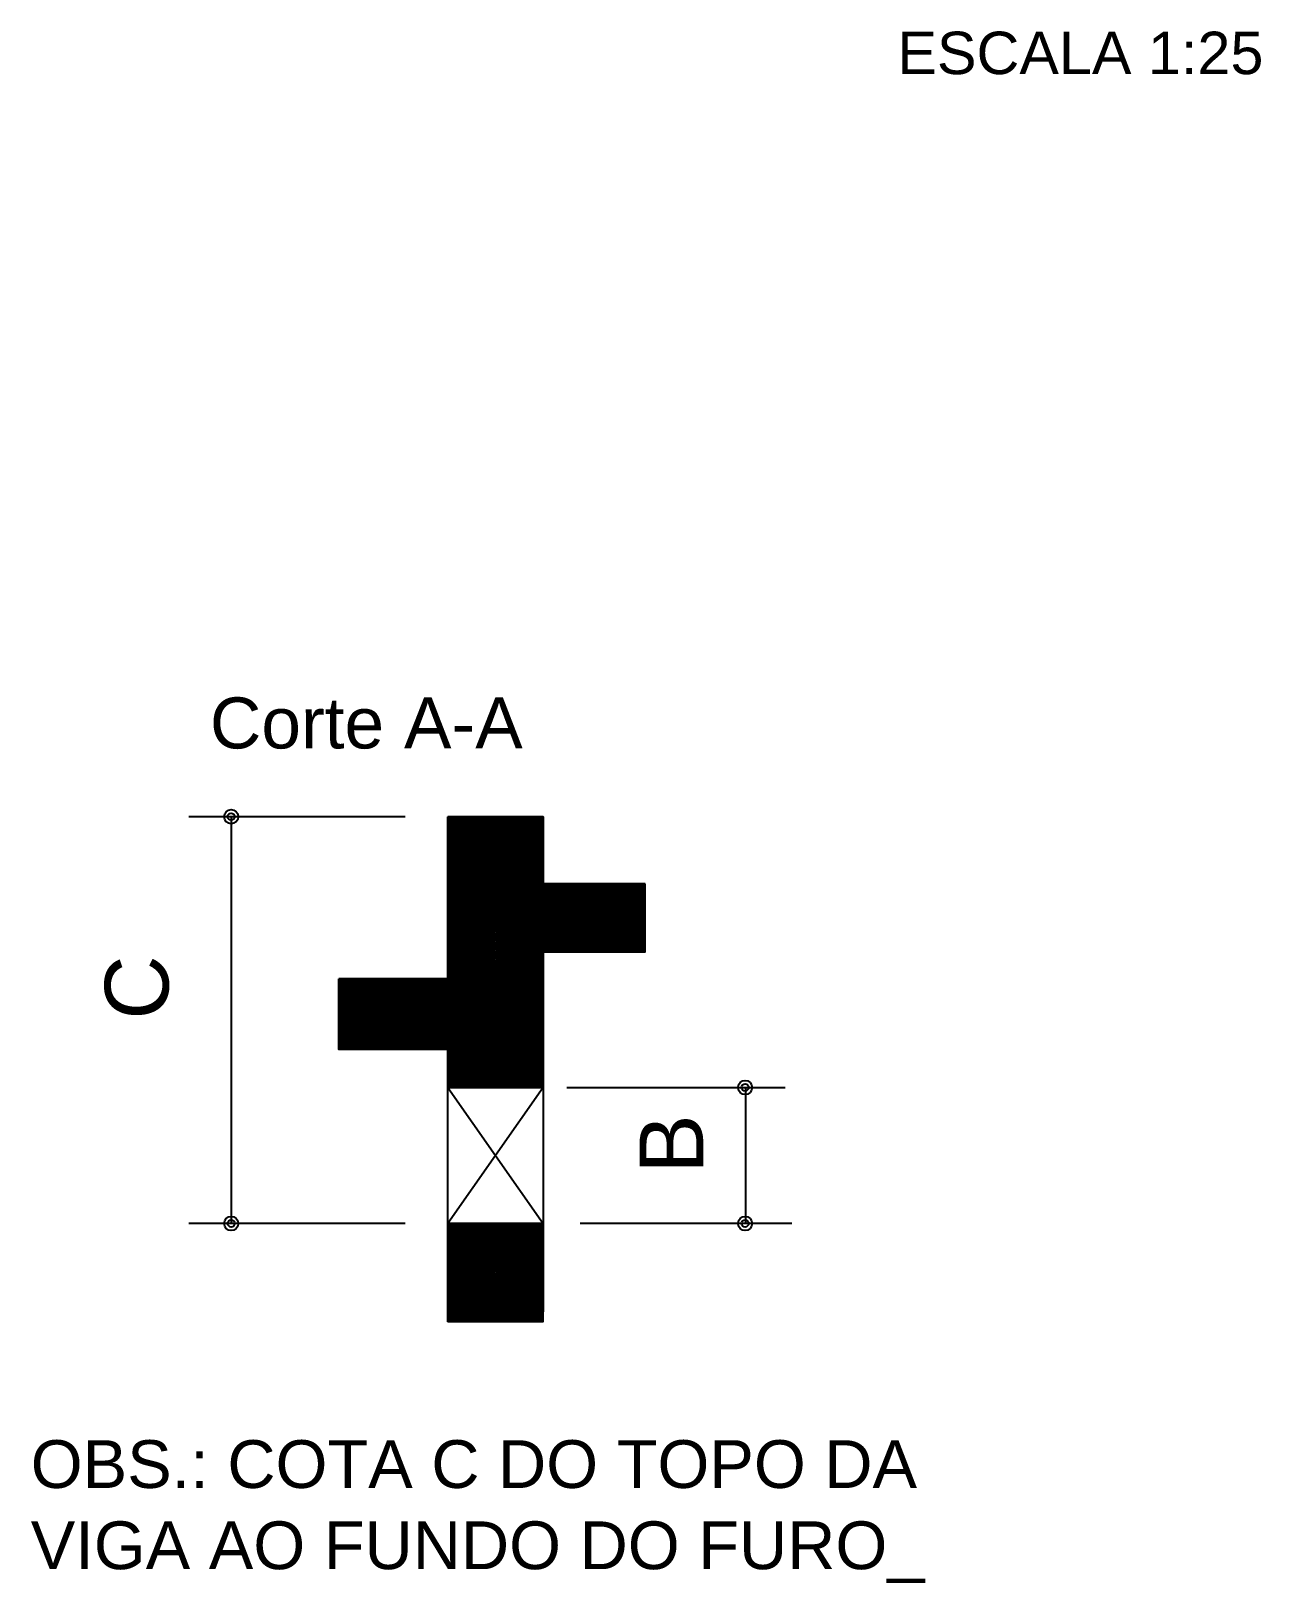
# Model space of a CAD drawing. Extents: x 0 to 119, y 0 to 84.
# Drawn here: x 64.71 to 72.43, y 41.14 to 50.88 of the extents above; entities that cross this region are included whole.
import ezdxf

# ---------------------------------------------------------------- set-up
doc = ezdxf.new("R2010")
doc.units = 0
doc.header["$MEASUREMENT"] = 0
for name, color, linetype in [('24', 7, 'CONTINUOUS'), ('29', 9, 'CONTINUOUS'), ('3', 7, 'CONTINUOUS')]:
    doc.layers.add(name, color=color, linetype=linetype)
doc.styles.add('TQS_ARIAL', font='arial.ttf')

msp = doc.modelspace()

# ---------------------------------------------------------------- linework, layer by layer
at = {"layer": '29', "color": 9, "linetype": 'Continuous'}
for p, q in [((67.328789, 45.35191), (67.926724, 45.94893)), ((67.328789, 45.366052), (67.911666, 45.94893)), ((67.328789, 45.380194), (67.897524, 45.94893)), ((67.328789, 45.394336), (67.883382, 45.94893)), ((67.328789, 45.408478), (67.86924, 45.94893)), ((67.328789, 45.422621), (67.855098, 45.94893)), ((67.328789, 45.436763), (67.840956, 45.94893)), ((67.328789, 45.450905), (67.826814, 45.94893)), ((67.328789, 45.465047), (67.812671, 45.94893)), ((67.328789, 45.479189), (67.798529, 45.94893)), ((67.328789, 45.493331), (67.784387, 45.94893)), ((67.328789, 45.507473), (67.770245, 45.94893)), ((67.328789, 45.521616), (67.756103, 45.94893)), ((67.328789, 45.535758), (67.741961, 45.94893)), ((67.328789, 45.5499), (67.727819, 45.94893)), ((67.328789, 45.564042), (67.713676, 45.94893)), ((67.328789, 45.578184), (67.699534, 45.94893)), ((67.328789, 45.592326), (67.685392, 45.94893)), ((67.328789, 45.606468), (67.67125, 45.94893)), ((67.328789, 45.620611), (67.657108, 45.94893)), ((67.328789, 45.634753), (67.642966, 45.94893)), ((67.328789, 45.648895), (67.628824, 45.94893)), ((67.328789, 45.663037), (67.614682, 45.94893)), ((67.328789, 45.677179), (67.600539, 45.94893)), ((67.328789, 45.691321), (67.586397, 45.94893)), ((67.328789, 45.705463), (67.572255, 45.94893)), ((67.328789, 45.719605), (67.558113, 45.94893)), ((67.328789, 45.733748), (67.543971, 45.94893)), ((67.328789, 45.74789), (67.529829, 45.94893)), ((67.328789, 45.762032), (67.515687, 45.94893)), ((67.328789, 45.776174), (67.501544, 45.94893)), ((67.328789, 45.790316), (67.487402, 45.94893)), ((67.328789, 45.804458), (67.47326, 45.94893)), ((67.328789, 45.8186), (67.459118, 45.94893)), ((67.328789, 45.832743), (67.444976, 45.94893)), ((67.328789, 45.846885), (67.430834, 45.94893)), ((67.328789, 45.861027), (67.416692, 45.94893)), ((67.328789, 45.875169), (67.402549, 45.94893)), ((67.328789, 45.889311), (67.388407, 45.94893)), ((67.328789, 45.903453), (67.374265, 45.94893)), ((67.328789, 45.917595), (67.360123, 45.94893)), ((67.328789, 45.931737), (67.345981, 45.94893)), ((67.328789, 45.94588), (67.331839, 45.94893)), ((67.328789, 45.94893), (67.926724, 45.351782)), ((67.328789, 45.337768), (67.926724, 45.935704)), ((67.328789, 45.935576), (67.926724, 45.33764)), ((67.328789, 45.323626), (67.926724, 45.921561)), ((67.328789, 45.921433), (67.926724, 45.323498)), ((67.343719, 45.94893), (67.926724, 45.365924)), ((67.357861, 45.94893), (67.926724, 45.380066)), ((67.372003, 45.94893), (67.926724, 45.394208)), ((67.386145, 45.94893), (67.926724, 45.40835)), ((67.400287, 45.94893), (67.926724, 45.422493)), ((67.414429, 45.94893), (67.926724, 45.436635)), ((67.428572, 45.94893), (67.926724, 45.450777)), ((67.442714, 45.94893), (67.926724, 45.464919)), ((67.456856, 45.94893), (67.926724, 45.479061)), ((67.470998, 45.94893), (67.926724, 45.493203)), ((67.48514, 45.94893), (67.926724, 45.507345)), ((67.499282, 45.94893), (67.926724, 45.521488)), ((67.513424, 45.94893), (67.926724, 45.53563)), ((67.527567, 45.94893), (67.926724, 45.549772)), ((67.541709, 45.94893), (67.926724, 45.563914)), ((67.555851, 45.94893), (67.926724, 45.578056)), ((67.569993, 45.94893), (67.926724, 45.592198)), ((67.584135, 45.94893), (67.926724, 45.60634)), ((67.598277, 45.94893), (67.926724, 45.620483)), ((67.612419, 45.94893), (67.926724, 45.634625)), ((67.626561, 45.94893), (67.926724, 45.648767)), ((67.640704, 45.94893), (67.926724, 45.662909)), ((67.654846, 45.94893), (67.926724, 45.677051)), ((67.668988, 45.94893), (67.926724, 45.691193)), ((67.68313, 45.94893), (67.926724, 45.705335)), ((67.697272, 45.94893), (67.926724, 45.719477)), ((67.711414, 45.94893), (67.926724, 45.73362)), ((67.725556, 45.94893), (67.926724, 45.747762)), ((67.739699, 45.94893), (67.926724, 45.761904)), ((67.753841, 45.94893), (67.926724, 45.776046)), ((67.767983, 45.94893), (67.926724, 45.790188)), ((67.782125, 45.94893), (67.926724, 45.80433)), ((67.796267, 45.94893), (67.926724, 45.818472)), ((67.810409, 45.94893), (67.926724, 45.832615)), ((67.824551, 45.94893), (67.926724, 45.846757)), ((67.838693, 45.94893), (67.926724, 45.860899)), ((67.852836, 45.94893), (67.926724, 45.875041)), ((67.866978, 45.94893), (67.926724, 45.889183)), ((67.88112, 45.94893), (67.926724, 45.903325)), ((67.895262, 45.94893), (67.926724, 45.917467)), ((67.909404, 45.94893), (67.926724, 45.93161)), ((67.923546, 45.94893), (67.926724, 45.945752)), ((67.328789, 45.309484), (67.926724, 45.907419)), ((67.328789, 45.907291), (67.926724, 45.309356)), ((67.328789, 45.295341), (67.926724, 45.893277)), ((67.328789, 45.893149), (67.926724, 45.295213)), ((67.328789, 45.281199), (67.926724, 45.879135)), ((67.328789, 45.879007), (67.926724, 45.281071)), ((67.328789, 45.267057), (67.926724, 45.864993)), ((67.328789, 45.864865), (67.926724, 45.266929)), ((67.328789, 45.252915), (67.926724, 45.850851)), ((67.328789, 45.850723), (67.926724, 45.252787)), ((67.328789, 45.238773), (67.926724, 45.836709)), ((67.328789, 45.836581), (67.926724, 45.238645)), ((67.328789, 45.224631), (67.926724, 45.822566)), ((67.328789, 45.822438), (67.926724, 45.224503)), ((67.328789, 45.210489), (67.926724, 45.808424)), ((67.328789, 45.808296), (67.926724, 45.210361)), ((67.328789, 45.196346), (67.926724, 45.794282)), ((67.328789, 45.794154), (67.926724, 45.196218)), ((67.328789, 45.182204), (67.926724, 45.78014)), ((67.328789, 45.780012), (67.926724, 45.182076)), ((67.328789, 45.168062), (67.926724, 45.765998)), ((67.328789, 45.76587), (67.926724, 45.167934)), ((67.328789, 45.15392), (67.926724, 45.751856)), ((67.328789, 45.751728), (67.926724, 45.153792)), ((67.328789, 45.139778), (67.926724, 45.737714)), ((67.328789, 45.737586), (67.926724, 45.13965)), ((67.328789, 45.125636), (67.926724, 45.723571)), ((67.328789, 45.723443), (67.926724, 45.125508)), ((67.328789, 45.111494), (67.926724, 45.709429)), ((67.328789, 45.709301), (67.926724, 45.111366)), ((67.328789, 45.097351), (67.926724, 45.695287)), ((67.328789, 45.695159), (67.926724, 45.097224)), ((67.328789, 45.083209), (67.926724, 45.681145)), ((67.328789, 45.681017), (67.926724, 45.083081)), ((67.328789, 45.069067), (67.926724, 45.667003)), ((67.328789, 45.666875), (67.926724, 45.068939)), ((67.328789, 45.054925), (67.926724, 45.652861)), ((67.328789, 45.652733), (67.926724, 45.054797)), ((67.328789, 45.040783), (67.926724, 45.638719)), ((67.328789, 45.638591), (67.926724, 45.040655)), ((67.328789, 45.026641), (67.926724, 45.624577)), ((67.328789, 45.624449), (67.926724, 45.026513)), ((67.328789, 45.012499), (67.926724, 45.610434)), ((67.328789, 45.610306), (67.926724, 45.012371)), ((67.328789, 44.998357), (67.926724, 45.596292)), ((67.328789, 45.596164), (67.926724, 44.998229)), ((67.328789, 44.984214), (67.926724, 45.58215)), ((67.328789, 45.582022), (67.926724, 44.984086)), ((67.328789, 44.970072), (67.926724, 45.568008)), ((67.328789, 45.56788), (67.926724, 44.969944)), ((67.328789, 44.95593), (67.926724, 45.553866)), ((67.328789, 45.553738), (67.926724, 44.955802)), ((67.328789, 44.941788), (67.926724, 45.539724)), ((67.328789, 45.539596), (67.926724, 44.94166)), ((67.328789, 44.927646), (67.926724, 45.525582)), ((67.328789, 45.525454), (67.926724, 44.927518)), ((67.926724, 45.101317), (68.352494, 45.527087)), ((67.926724, 45.11546), (68.338352, 45.527087)), ((67.926724, 45.129602), (68.324209, 45.527087)), ((67.926724, 45.143744), (68.310067, 45.527087)), ((67.926724, 45.157886), (68.295925, 45.527087)), ((67.926724, 45.172028), (68.281783, 45.527087)), ((67.926724, 45.18617), (68.267641, 45.527087)), ((67.926724, 45.200312), (68.253499, 45.527087)), ((67.926724, 45.214455), (68.239357, 45.527087)), ((67.926724, 45.228597), (68.225215, 45.527087)), ((67.926724, 45.242739), (68.211072, 45.527087)), ((67.926724, 45.256881), (68.19693, 45.527087)), ((67.926724, 45.271023), (68.182788, 45.527087)), ((67.926724, 45.285165), (68.168646, 45.527087)), ((67.926724, 45.299307), (68.154504, 45.527087)), ((67.926724, 45.31345), (68.140362, 45.527087)), ((67.926724, 45.327592), (68.12622, 45.527087)), ((67.926724, 45.341734), (68.112077, 45.527087)), ((67.926724, 45.355876), (68.097935, 45.527087)), ((67.926724, 45.370018), (68.083793, 45.527087)), ((67.926724, 45.38416), (68.069651, 45.527087)), ((67.926724, 45.398302), (68.055509, 45.527087)), ((67.926724, 45.412444), (68.041367, 45.527087)), ((67.926724, 45.426587), (68.027225, 45.527087)), ((67.926724, 45.440729), (68.013082, 45.527087)), ((67.926724, 45.454871), (67.99894, 45.527087)), ((67.926724, 45.469013), (67.984798, 45.527087)), ((67.926724, 45.483155), (67.970656, 45.527087)), ((67.926724, 45.497297), (67.956514, 45.527087)), ((67.926724, 45.511439), (67.942372, 45.527087)), ((67.926724, 45.525582), (67.92823, 45.527087)), ((67.926724, 45.521488), (68.348748, 45.099464)), ((67.935267, 45.527087), (68.36289, 45.099464)), ((67.939013, 45.099464), (68.366636, 45.527087)), ((67.949409, 45.527087), (68.377032, 45.099464)), ((67.953155, 45.099464), (68.380778, 45.527087)), ((67.963552, 45.527087), (68.391175, 45.099464)), ((67.967297, 45.099464), (68.39492, 45.527087)), ((67.977694, 45.527087), (68.405317, 45.099464)), ((67.981439, 45.099464), (68.409062, 45.527087)), ((67.991836, 45.527087), (68.419459, 45.099464)), ((67.995581, 45.099464), (68.423204, 45.527087)), ((68.005978, 45.527087), (68.433601, 45.099464)), ((68.009724, 45.099464), (68.437347, 45.527087)), ((68.02012, 45.527087), (68.447743, 45.099464)), ((68.023866, 45.099464), (68.451489, 45.527087)), ((68.034262, 45.527087), (68.461885, 45.099464)), ((68.038008, 45.099464), (68.465631, 45.527087)), ((68.048404, 45.527087), (68.476027, 45.099464)), ((68.05215, 45.099464), (68.479773, 45.527087)), ((68.062546, 45.527087), (68.49017, 45.099464)), ((68.066292, 45.099464), (68.493915, 45.527087)), ((68.076689, 45.527087), (68.504312, 45.099464)), ((68.080434, 45.099464), (68.508057, 45.527087)), ((68.090831, 45.527087), (68.518454, 45.099464)), ((68.094576, 45.099464), (68.522199, 45.527087)), ((68.104973, 45.527087), (68.532596, 45.099464)), ((68.108718, 45.099464), (68.536342, 45.527087)), ((68.119115, 45.527087), (68.546738, 45.099464)), ((68.122861, 45.099464), (68.550484, 45.527087)), ((68.133257, 45.527087), (68.56088, 45.099464)), ((68.137003, 45.099464), (68.564626, 45.527087)), ((68.147399, 45.527087), (68.56737, 45.107117)), ((68.161541, 45.527087), (68.56737, 45.121259)), ((68.175684, 45.527087), (68.56737, 45.135401)), ((68.189826, 45.527087), (68.56737, 45.149543)), ((68.203968, 45.527087), (68.56737, 45.163685)), ((68.21811, 45.527087), (68.56737, 45.177827)), ((68.232252, 45.527087), (68.56737, 45.191969)), ((68.246394, 45.527087), (68.56737, 45.206111)), ((68.260536, 45.527087), (68.56737, 45.220254)), ((68.274679, 45.527087), (68.56737, 45.234396)), ((68.288821, 45.527087), (68.56737, 45.248538)), ((68.302963, 45.527087), (68.56737, 45.26268)), ((68.317105, 45.527087), (68.56737, 45.276822)), ((68.331247, 45.527087), (68.56737, 45.290964)), ((68.345389, 45.527087), (68.56737, 45.305106)), ((68.359531, 45.527087), (68.56737, 45.319249)), ((68.373673, 45.527087), (68.56737, 45.333391)), ((68.387816, 45.527087), (68.56737, 45.347533)), ((68.401958, 45.527087), (68.56737, 45.361675)), ((68.4161, 45.527087), (68.56737, 45.375817)), ((68.430242, 45.527087), (68.56737, 45.389959)), ((68.444384, 45.527087), (68.56737, 45.404101)), ((68.458526, 45.527087), (68.56737, 45.418244)), ((68.472668, 45.527087), (68.56737, 45.432386)), ((68.486811, 45.527087), (68.56737, 45.446528)), ((68.500953, 45.527087), (68.56737, 45.46067)), ((68.515095, 45.527087), (68.56737, 45.474812)), ((68.529237, 45.527087), (68.56737, 45.488954)), ((68.543379, 45.527087), (68.56737, 45.503096)), ((68.557521, 45.527087), (68.56737, 45.517238)), ((67.328789, 44.913504), (67.926724, 45.511439)), ((67.328789, 45.511311), (67.926724, 44.913376)), ((67.328789, 44.899362), (67.926724, 45.497297)), ((67.328789, 45.497169), (67.926724, 44.899234)), ((67.328789, 44.885219), (67.926724, 45.483155)), ((67.328789, 45.483027), (67.926724, 44.885091)), ((67.328789, 44.871077), (67.926724, 45.469013)), ((67.328789, 45.468885), (67.926724, 44.870949)), ((67.328789, 44.856935), (67.926724, 45.454871)), ((67.328789, 45.454743), (67.926724, 44.856807)), ((67.328789, 44.842793), (67.926724, 45.440729)), ((67.328789, 45.440601), (67.926724, 44.842665)), ((67.328789, 44.828651), (67.926724, 45.426587)), ((67.328789, 45.426459), (67.926724, 44.828523)), ((67.926724, 45.507345), (68.334606, 45.099464)), ((67.926724, 45.493203), (68.320464, 45.099464)), ((67.926724, 45.479061), (68.306322, 45.099464)), ((67.926724, 45.464919), (68.29218, 45.099464)), ((67.926724, 45.450777), (68.278038, 45.099464)), ((67.926724, 45.436635), (68.263895, 45.099464)), ((67.926724, 45.422493), (68.249753, 45.099464)), ((68.151145, 45.099464), (68.56737, 45.515689)), ((68.165287, 45.099464), (68.56737, 45.501546)), ((68.179429, 45.099464), (68.56737, 45.487404)), ((68.193571, 45.099464), (68.56737, 45.473262)), ((68.207713, 45.099464), (68.56737, 45.45912)), ((68.221856, 45.099464), (68.56737, 45.444978)), ((68.235998, 45.099464), (68.56737, 45.430836)), ((67.328789, 44.814509), (67.926724, 45.412444)), ((67.328789, 45.412316), (67.926724, 44.814381)), ((67.328789, 44.800367), (67.926724, 45.398302)), ((67.328789, 45.398174), (67.926724, 44.800239)), ((67.328789, 44.786225), (67.926724, 45.38416)), ((67.328789, 45.384032), (67.926724, 44.786097)), ((67.328789, 44.772082), (67.926724, 45.370018)), ((67.328789, 45.36989), (67.926724, 44.771954)), ((67.328789, 44.75794), (67.926724, 45.355876)), ((67.328789, 45.355748), (67.926724, 44.757812)), ((67.328789, 44.743798), (67.926724, 45.341734)), ((67.328789, 45.341606), (67.926724, 44.74367)), ((67.328789, 44.729656), (67.926724, 45.327592)), ((67.328789, 45.327464), (67.926724, 44.729528)), ((67.926724, 45.40835), (68.235611, 45.099464)), ((67.926724, 45.394208), (68.221469, 45.099464)), ((67.926724, 45.380066), (68.207327, 45.099464)), ((67.926724, 45.365924), (68.193185, 45.099464)), ((67.926724, 45.351782), (68.179043, 45.099464)), ((67.926724, 45.33764), (68.1649, 45.099464)), ((67.926724, 45.323498), (68.150758, 45.099464)), ((68.25014, 45.099464), (68.56737, 45.416694)), ((68.264282, 45.099464), (68.56737, 45.402551)), ((68.278424, 45.099464), (68.56737, 45.388409)), ((68.292566, 45.099464), (68.56737, 45.374267)), ((68.306708, 45.099464), (68.56737, 45.360125)), ((68.32085, 45.099464), (68.56737, 45.345983)), ((68.334993, 45.099464), (68.56737, 45.331841)), ((67.328789, 44.715514), (67.926724, 45.31345)), ((67.328789, 45.313322), (67.926724, 44.715386)), ((67.328789, 44.701372), (67.926724, 45.299307)), ((67.328789, 45.299179), (67.926724, 44.701244)), ((67.328789, 44.68723), (67.926724, 45.285165)), ((67.328789, 45.285037), (67.926724, 44.687102)), ((67.328789, 44.673087), (67.926724, 45.271023)), ((67.328789, 45.270895), (67.926724, 44.672959)), ((67.328789, 44.658945), (67.926724, 45.256881)), ((67.328789, 45.256753), (67.926724, 44.658817)), ((67.328789, 44.644803), (67.926724, 45.242739)), ((67.328789, 45.242611), (67.926724, 44.644675)), ((67.328789, 44.630661), (67.926724, 45.228597)), ((67.328789, 45.228469), (67.926724, 44.630533)), ((67.926724, 45.309356), (68.136616, 45.099464)), ((67.926724, 45.295213), (68.122474, 45.099464)), ((67.926724, 45.281071), (68.108332, 45.099464)), ((67.926724, 45.266929), (68.09419, 45.099464)), ((67.926724, 45.252787), (68.080048, 45.099464)), ((67.926724, 45.238645), (68.065905, 45.099464)), ((68.349135, 45.099464), (68.56737, 45.317699)), ((68.363277, 45.099464), (68.56737, 45.303556)), ((68.377419, 45.099464), (68.56737, 45.289414)), ((68.391561, 45.099464), (68.56737, 45.275272)), ((68.405703, 45.099464), (68.56737, 45.26113)), ((68.419845, 45.099464), (68.56737, 45.246988)), ((68.433988, 45.099464), (68.56737, 45.232846)), ((67.328789, 44.616519), (67.926724, 45.214455)), ((67.328789, 45.214327), (67.926724, 44.616391)), ((67.328789, 44.602377), (67.926724, 45.200312)), ((67.328789, 45.200184), (67.926724, 44.602249)), ((67.328789, 44.588235), (67.926724, 45.18617)), ((67.328789, 45.186042), (67.926724, 44.588107)), ((67.328789, 44.574092), (67.926724, 45.172028)), ((67.328789, 45.1719), (67.926724, 44.573964)), ((67.328789, 44.55995), (67.926724, 45.157886)), ((67.328789, 45.157758), (67.926724, 44.559822)), ((67.328789, 44.545808), (67.926724, 45.143744)), ((67.328789, 45.143616), (67.926724, 44.54568)), ((67.328789, 44.531666), (67.926724, 45.129602)), ((67.328789, 45.129474), (67.926724, 44.531538)), ((67.926724, 45.224503), (68.051763, 45.099464)), ((67.926724, 45.210361), (68.037621, 45.099464)), ((67.926724, 45.196218), (68.023479, 45.099464)), ((67.926724, 45.182076), (68.009337, 45.099464)), ((67.926724, 45.167934), (67.995195, 45.099464)), ((67.926724, 45.153792), (67.981053, 45.099464)), ((67.926724, 45.13965), (67.966911, 45.099464)), ((68.44813, 45.099464), (68.56737, 45.218704)), ((68.462272, 45.099464), (68.56737, 45.204562)), ((68.476414, 45.099464), (68.56737, 45.190419)), ((68.490556, 45.099464), (68.56737, 45.176277)), ((68.504698, 45.099464), (68.56737, 45.162135)), ((68.51884, 45.099464), (68.56737, 45.147993)), ((68.532983, 45.099464), (68.56737, 45.133851)), ((67.328789, 44.517524), (67.926724, 45.11546)), ((67.328789, 45.115332), (67.926724, 44.517396)), ((67.328789, 44.503382), (67.926724, 45.101317)), ((67.328789, 45.10119), (67.926724, 44.503254)), ((67.328789, 44.48924), (67.926724, 45.087175)), ((67.328789, 45.087047), (67.926724, 44.489112)), ((67.328789, 44.475098), (67.926724, 45.073033)), ((67.328789, 45.072905), (67.926724, 44.47497)), ((67.328789, 44.460955), (67.926724, 45.058891)), ((67.328789, 45.058763), (67.926724, 44.460827)), ((67.328789, 44.446813), (67.926724, 45.044749)), ((67.328789, 45.044621), (67.926724, 44.446685)), ((67.328789, 44.432671), (67.926724, 45.030607)), ((67.926724, 45.125508), (67.952768, 45.099464)), ((67.926724, 45.111366), (67.938626, 45.099464)), ((68.547125, 45.099464), (68.56737, 45.119709)), ((68.561267, 45.099464), (68.56737, 45.105567)), ((67.328789, 45.030479), (67.926724, 44.432543)), ((67.328789, 44.418529), (67.926724, 45.016465)), ((67.328789, 45.016337), (67.926724, 44.418401)), ((67.328789, 44.404387), (67.926724, 45.002323)), ((67.328789, 45.002195), (67.926724, 44.404259)), ((67.328789, 44.390245), (67.926724, 44.98818)), ((67.328789, 44.988052), (67.926724, 44.390117)), ((67.328789, 44.376103), (67.926724, 44.974038)), ((67.328789, 44.97391), (67.926724, 44.375975)), ((67.328789, 44.36196), (67.926724, 44.959896)), ((67.328789, 44.959768), (67.926724, 44.361832)), ((67.328789, 44.347818), (67.926724, 44.945754)), ((67.328789, 44.945626), (67.926724, 44.34769)), ((66.644196, 44.497612), (67.077693, 44.931108)), ((66.644196, 44.511754), (67.06355, 44.931108)), ((66.644196, 44.525896), (67.049408, 44.931108)), ((66.644196, 44.540039), (67.035266, 44.931108)), ((66.644196, 44.554181), (67.021124, 44.931108)), ((66.644196, 44.568323), (67.006982, 44.931108)), ((66.644196, 44.582465), (66.99284, 44.931108)), ((66.644196, 44.596607), (66.978698, 44.931108)), ((66.644196, 44.610749), (66.964556, 44.931108)), ((66.644196, 44.624891), (66.950413, 44.931108)), ((66.644196, 44.639033), (66.936271, 44.931108)), ((66.644196, 44.653176), (66.922129, 44.931108)), ((66.644196, 44.667318), (66.907987, 44.931108)), ((66.644196, 44.68146), (66.893845, 44.931108)), ((66.644196, 44.695602), (66.879703, 44.931108)), ((66.644196, 44.709744), (66.865561, 44.931108)), ((66.644196, 44.723886), (66.851418, 44.931108)), ((66.644196, 44.738028), (66.837276, 44.931108)), ((66.644196, 44.752171), (66.823134, 44.931108)), ((66.644196, 44.766313), (66.808992, 44.931108)), ((66.644196, 44.780455), (66.79485, 44.931108)), ((66.644196, 44.794597), (66.780708, 44.931108)), ((66.644196, 44.808739), (66.766566, 44.931108)), ((66.644196, 44.822881), (66.752423, 44.931108)), ((66.644196, 44.837023), (66.738281, 44.931108)), ((66.644196, 44.851165), (66.724139, 44.931108)), ((66.644196, 44.865308), (66.709997, 44.931108)), ((66.644196, 44.87945), (66.695855, 44.931108)), ((66.644196, 44.893592), (66.681713, 44.931108)), ((66.644196, 44.907734), (66.667571, 44.931108)), ((66.644196, 44.921876), (66.653429, 44.931108)), ((66.644196, 44.923111), (67.080022, 44.487286)), ((66.644196, 44.908969), (67.06588, 44.487286)), ((66.644196, 44.894827), (67.051738, 44.487286)), ((66.644196, 44.880685), (67.037596, 44.487286)), ((66.644196, 44.866543), (67.023454, 44.487286)), ((66.644196, 44.852401), (67.009311, 44.487286)), ((66.644196, 44.838259), (66.995169, 44.487286)), ((66.648012, 44.487286), (67.091835, 44.931108)), ((66.650342, 44.931108), (67.094164, 44.487286)), ((66.662154, 44.487286), (67.105977, 44.931108)), ((66.664484, 44.931108), (67.108306, 44.487286)), ((66.676297, 44.487286), (67.120119, 44.931108)), ((66.678626, 44.931108), (67.122449, 44.487286)), ((66.690439, 44.487286), (67.134261, 44.931108)), ((66.692768, 44.931108), (67.136591, 44.487286)), ((66.704581, 44.487286), (67.148403, 44.931108)), ((66.70691, 44.931108), (67.150733, 44.487286)), ((66.718723, 44.487286), (67.162545, 44.931108)), ((66.721053, 44.931108), (67.164875, 44.487286)), ((66.732865, 44.487286), (67.176688, 44.931108)), ((66.735195, 44.931108), (67.179017, 44.487286)), ((66.747007, 44.487286), (67.19083, 44.931108)), ((66.749337, 44.931108), (67.193159, 44.487286)), ((66.761149, 44.487286), (67.204972, 44.931108)), ((66.763479, 44.931108), (67.207301, 44.487286)), ((66.775292, 44.487286), (67.219114, 44.931108)), ((66.777621, 44.931108), (67.221443, 44.487286)), ((66.789434, 44.487286), (67.233256, 44.931108)), ((66.791763, 44.931108), (67.235586, 44.487286)), ((66.803576, 44.487286), (67.247398, 44.931108)), ((66.805905, 44.931108), (67.249728, 44.487286)), ((66.817718, 44.487286), (67.26154, 44.931108)), ((66.820047, 44.931108), (67.26387, 44.487286)), ((66.83186, 44.487286), (67.275682, 44.931108)), ((66.83419, 44.931108), (67.278012, 44.487286)), ((66.846002, 44.487286), (67.289825, 44.931108)), ((66.848332, 44.931108), (67.292154, 44.487286)), ((66.860144, 44.487286), (67.303967, 44.931108)), ((66.862474, 44.931108), (67.306296, 44.487286)), ((66.874286, 44.487286), (67.318109, 44.931108)), ((66.876616, 44.931108), (67.320438, 44.487286)), ((66.888429, 44.487286), (67.327208, 44.926065)), ((66.890758, 44.931108), (67.327208, 44.494658)), ((66.902571, 44.487286), (67.327208, 44.911923)), ((66.9049, 44.931108), (67.327208, 44.5088)), ((66.916713, 44.487286), (67.327208, 44.897781)), ((66.919042, 44.931108), (67.327208, 44.522942)), ((66.930855, 44.487286), (67.327208, 44.883639)), ((66.933185, 44.931108), (67.327208, 44.537085)), ((66.944997, 44.487286), (67.327208, 44.869497)), ((66.947327, 44.931108), (67.327208, 44.551227)), ((66.959139, 44.487286), (67.327208, 44.855355)), ((66.961469, 44.931108), (67.327208, 44.565369)), ((66.973281, 44.487286), (67.327208, 44.841213)), ((66.975611, 44.931108), (67.327208, 44.579511)), ((66.989753, 44.931108), (67.327208, 44.593653)), ((67.003895, 44.931108), (67.327208, 44.607795)), ((67.018037, 44.931108), (67.327208, 44.621937)), ((67.03218, 44.931108), (67.327208, 44.63608)), ((67.046322, 44.931108), (67.327208, 44.650222)), ((67.060464, 44.931108), (67.327208, 44.664364)), ((67.074606, 44.931108), (67.327208, 44.678506)), ((67.088748, 44.931108), (67.327208, 44.692648)), ((67.10289, 44.931108), (67.327208, 44.70679)), ((67.117032, 44.931108), (67.327208, 44.720932)), ((67.131174, 44.931108), (67.327208, 44.735074)), ((67.145317, 44.931108), (67.327208, 44.749217)), ((67.159459, 44.931108), (67.327208, 44.763359)), ((67.173601, 44.931108), (67.327208, 44.777501)), ((67.187743, 44.931108), (67.327208, 44.791643)), ((67.201885, 44.931108), (67.327208, 44.805785)), ((67.216027, 44.931108), (67.327208, 44.819927)), ((67.230169, 44.931108), (67.327208, 44.834069)), ((67.244312, 44.931108), (67.327208, 44.848212)), ((67.258454, 44.931108), (67.327208, 44.862354)), ((67.272596, 44.931108), (67.327208, 44.876496)), ((67.286738, 44.931108), (67.327208, 44.890638)), ((67.30088, 44.931108), (67.327208, 44.90478)), ((67.315022, 44.931108), (67.327208, 44.918922)), ((67.328789, 44.333676), (67.926724, 44.931612)), ((67.328789, 44.931484), (67.926724, 44.333548)), ((67.328789, 44.319534), (67.926724, 44.91747)), ((67.328789, 44.917342), (67.926724, 44.319406)), ((67.328789, 44.305392), (67.926724, 44.903328)), ((67.328789, 44.9032), (67.926724, 44.305264)), ((67.328789, 44.29125), (67.926724, 44.889185)), ((67.328789, 44.889057), (67.926724, 44.291122)), ((67.328789, 44.277108), (67.926724, 44.875043)), ((67.328789, 44.874915), (67.926724, 44.27698)), ((67.328789, 44.262965), (67.926724, 44.860901)), ((67.328789, 44.860773), (67.926724, 44.262838)), ((67.328789, 44.248151), (67.926724, 44.846759)), ((67.328789, 44.846631), (67.926724, 44.248151)), ((66.644196, 44.824116), (66.981027, 44.487286)), ((66.644196, 44.809974), (66.966885, 44.487286)), ((66.644196, 44.795832), (66.952743, 44.487286)), ((66.644196, 44.78169), (66.938601, 44.487286)), ((66.644196, 44.767548), (66.924459, 44.487286)), ((66.644196, 44.753406), (66.910317, 44.487286)), ((66.644196, 44.739264), (66.896174, 44.487286)), ((66.987424, 44.487286), (67.327208, 44.82707)), ((67.001566, 44.487286), (67.327208, 44.812928)), ((67.015708, 44.487286), (67.327208, 44.798786)), ((67.02985, 44.487286), (67.327208, 44.784644)), ((67.043992, 44.487286), (67.327208, 44.770502)), ((67.058134, 44.487286), (67.327208, 44.75636)), ((67.072276, 44.487286), (67.327208, 44.742218)), ((67.328789, 44.832489), (67.913127, 44.248151)), ((67.328789, 44.818347), (67.898984, 44.248151)), ((67.328789, 44.804205), (67.884842, 44.248151)), ((67.328789, 44.790063), (67.8707, 44.248151)), ((67.328789, 44.77592), (67.856558, 44.248151)), ((67.328789, 44.761778), (67.842416, 44.248151)), ((67.328789, 44.747636), (67.828274, 44.248151)), ((67.342259, 44.248151), (67.926724, 44.832617)), ((67.356401, 44.248151), (67.926724, 44.818475)), ((67.370543, 44.248151), (67.926724, 44.804333)), ((67.384685, 44.248151), (67.926724, 44.790191)), ((67.398827, 44.248151), (67.926724, 44.776048)), ((67.412969, 44.248151), (67.926724, 44.761906)), ((67.427111, 44.248151), (67.926724, 44.747764)), ((66.644196, 44.725122), (66.882032, 44.487286)), ((66.644196, 44.710979), (66.86789, 44.487286)), ((66.644196, 44.696837), (66.853748, 44.487286)), ((66.644196, 44.682695), (66.839606, 44.487286)), ((66.644196, 44.668553), (66.825464, 44.487286)), ((66.644196, 44.654411), (66.811322, 44.487286)), ((67.086419, 44.487286), (67.327208, 44.728075)), ((67.100561, 44.487286), (67.327208, 44.713933)), ((67.114703, 44.487286), (67.327208, 44.699791)), ((67.128845, 44.487286), (67.327208, 44.685649)), ((67.142987, 44.487286), (67.327208, 44.671507)), ((67.157129, 44.487286), (67.327208, 44.657365)), ((67.171271, 44.487286), (67.327208, 44.643223)), ((67.328789, 44.733494), (67.814132, 44.248151)), ((67.328789, 44.719352), (67.799989, 44.248151)), ((67.328789, 44.70521), (67.785847, 44.248151)), ((67.328789, 44.691068), (67.771705, 44.248151)), ((67.328789, 44.676925), (67.757563, 44.248151)), ((67.328789, 44.662783), (67.743421, 44.248151)), ((67.328789, 44.648641), (67.729279, 44.248151)), ((67.441254, 44.248151), (67.926724, 44.733622)), ((67.455396, 44.248151), (67.926724, 44.71948)), ((67.469538, 44.248151), (67.926724, 44.705338)), ((67.48368, 44.248151), (67.926724, 44.691196)), ((67.497822, 44.248151), (67.926724, 44.677053)), ((67.511964, 44.248151), (67.926724, 44.662911)), ((67.526106, 44.248151), (67.926724, 44.648769)), ((66.644196, 44.640269), (66.797179, 44.487286)), ((66.644196, 44.626127), (66.783037, 44.487286)), ((66.644196, 44.611984), (66.768895, 44.487286)), ((66.644196, 44.597842), (66.754753, 44.487286)), ((66.644196, 44.5837), (66.740611, 44.487286)), ((66.644196, 44.569558), (66.726469, 44.487286)), ((66.644196, 44.555416), (66.712327, 44.487286)), ((67.185413, 44.487286), (67.327208, 44.629081)), ((67.199556, 44.487286), (67.327208, 44.614938)), ((67.213698, 44.487286), (67.327208, 44.600796)), ((67.22784, 44.487286), (67.327208, 44.586654)), ((67.241982, 44.487286), (67.327208, 44.572512)), ((67.256124, 44.487286), (67.327208, 44.55837)), ((67.270266, 44.487286), (67.327208, 44.544228)), ((67.328789, 44.634499), (67.715137, 44.248151)), ((67.328789, 44.620357), (67.700995, 44.248151)), ((67.328789, 44.606215), (67.686852, 44.248151)), ((67.328789, 44.592073), (67.67271, 44.248151)), ((67.328789, 44.57793), (67.658568, 44.248151)), ((67.328789, 44.563788), (67.644426, 44.248151)), ((67.328789, 44.549646), (67.630284, 44.248151)), ((67.540248, 44.248151), (67.926724, 44.634627)), ((67.554391, 44.248151), (67.926724, 44.620485)), ((67.568533, 44.248151), (67.926724, 44.606343)), ((67.582675, 44.248151), (67.926724, 44.592201)), ((67.596817, 44.248151), (67.926724, 44.578058)), ((67.610959, 44.248151), (67.926724, 44.563916)), ((67.625101, 44.248151), (67.926724, 44.549774)), ((66.644196, 44.541274), (66.698184, 44.487286)), ((66.644196, 44.527132), (66.684042, 44.487286)), ((66.644196, 44.51299), (66.6699, 44.487286)), ((66.644196, 44.498847), (66.655758, 44.487286)), ((67.284408, 44.487286), (67.327208, 44.530086)), ((67.298551, 44.487286), (67.327208, 44.515943)), ((67.312693, 44.487286), (67.327208, 44.501801)), ((67.328789, 44.535504), (67.616142, 44.248151)), ((67.328789, 44.521362), (67.602, 44.248151)), ((67.328789, 44.50722), (67.587857, 44.248151)), ((67.328789, 44.493078), (67.573715, 44.248151)), ((67.328789, 44.478936), (67.559573, 44.248151)), ((67.328789, 44.464793), (67.545431, 44.248151)), ((67.328789, 44.450651), (67.531289, 44.248151)), ((67.639243, 44.248151), (67.926724, 44.535632)), ((67.653386, 44.248151), (67.926724, 44.52149)), ((67.667528, 44.248151), (67.926724, 44.507348)), ((67.68167, 44.248151), (67.926724, 44.493206)), ((67.695812, 44.248151), (67.926724, 44.479064)), ((67.709954, 44.248151), (67.926724, 44.464921)), ((67.724096, 44.248151), (67.926724, 44.450779)), ((67.328789, 44.436509), (67.517147, 44.248151)), ((67.328789, 44.422367), (67.503005, 44.248151)), ((67.328789, 44.408225), (67.488862, 44.248151)), ((67.328789, 44.394083), (67.47472, 44.248151)), ((67.328789, 44.379941), (67.460578, 44.248151)), ((67.328789, 44.365798), (67.446436, 44.248151)), ((67.328789, 44.351656), (67.432294, 44.248151)), ((67.738238, 44.248151), (67.926724, 44.436637)), ((67.75238, 44.248151), (67.926724, 44.422495)), ((67.766523, 44.248151), (67.926724, 44.408353)), ((67.780665, 44.248151), (67.926724, 44.394211)), ((67.794807, 44.248151), (67.926724, 44.380069)), ((67.808949, 44.248151), (67.926724, 44.365926)), ((67.823091, 44.248151), (67.926724, 44.351784)), ((67.328789, 44.337514), (67.418152, 44.248151)), ((67.328789, 44.323372), (67.40401, 44.248151)), ((67.328789, 44.30923), (67.389868, 44.248151)), ((67.328789, 44.295088), (67.375725, 44.248151)), ((67.328789, 44.280946), (67.361583, 44.248151)), ((67.328789, 44.266804), (67.347441, 44.248151)), ((67.328789, 44.252661), (67.333299, 44.248151)), ((67.837233, 44.248151), (67.926724, 44.337642)), ((67.851375, 44.248151), (67.926724, 44.3235)), ((67.865518, 44.248151), (67.926724, 44.309358)), ((67.87966, 44.248151), (67.926724, 44.295216)), ((67.893802, 44.248151), (67.926724, 44.281074)), ((67.907944, 44.248151), (67.926724, 44.266931)), ((67.922086, 44.248151), (67.926724, 44.252789)), ((67.329142, 42.806678), (67.916421, 43.393957)), ((67.329142, 42.820821), (67.902279, 43.393957)), ((67.329142, 42.834963), (67.888136, 43.393957)), ((67.329142, 42.849105), (67.873994, 43.393957)), ((67.329142, 42.863247), (67.859852, 43.393957)), ((67.329142, 42.877389), (67.84571, 43.393957)), ((67.329142, 42.891531), (67.831568, 43.393957)), ((67.329142, 42.905673), (67.817426, 43.393957)), ((67.329142, 42.919815), (67.803284, 43.393957)), ((67.329142, 42.933958), (67.789141, 43.393957)), ((67.329142, 42.9481), (67.774999, 43.393957)), ((67.329142, 42.962242), (67.760857, 43.393957)), ((67.329142, 42.976384), (67.746715, 43.393957)), ((67.329142, 42.990526), (67.732573, 43.393957)), ((67.329142, 43.004668), (67.718431, 43.393957)), ((67.329142, 43.01881), (67.704289, 43.393957)), ((67.329142, 43.032953), (67.690146, 43.393957)), ((67.329142, 43.047095), (67.676004, 43.393957)), ((67.329142, 43.061237), (67.661862, 43.393957)), ((67.329142, 43.075379), (67.64772, 43.393957)), ((67.329142, 43.089521), (67.633578, 43.393957)), ((67.329142, 43.103663), (67.619436, 43.393957)), ((67.329142, 43.117805), (67.605294, 43.393957)), ((67.329142, 43.131947), (67.591152, 43.393957)), ((67.329142, 43.14609), (67.577009, 43.393957)), ((67.329142, 43.160232), (67.562867, 43.393957)), ((67.329142, 43.174374), (67.548725, 43.393957)), ((67.329142, 43.188516), (67.534583, 43.393957)), ((67.329142, 43.202658), (67.520441, 43.393957)), ((67.329142, 43.2168), (67.506299, 43.393957)), ((67.329142, 43.230942), (67.492157, 43.393957)), ((67.329142, 43.245085), (67.478014, 43.393957)), ((67.329142, 43.259227), (67.463872, 43.393957)), ((67.329142, 43.273369), (67.44973, 43.393957)), ((67.329142, 43.287511), (67.435588, 43.393957)), ((67.329142, 43.301653), (67.421446, 43.393957)), ((67.329142, 43.315795), (67.407304, 43.393957)), ((67.329142, 43.329937), (67.393162, 43.393957)), ((67.329142, 43.34408), (67.37902, 43.393957)), ((67.329142, 43.358222), (67.364877, 43.393957)), ((67.329142, 43.372364), (67.350735, 43.393957)), ((67.329142, 43.386506), (67.336593, 43.393957)), ((67.329142, 42.792536), (67.926724, 43.390119)), ((67.329142, 43.389638), (67.926724, 42.792055)), ((67.329142, 42.777984), (67.926724, 43.375977)), ((67.329142, 43.375496), (67.926724, 42.777984)), ((67.338964, 43.393957), (67.926724, 42.806198)), ((67.353107, 43.393957), (67.926724, 42.82034)), ((67.367249, 43.393957), (67.926724, 42.834482)), ((67.381391, 43.393957), (67.926724, 42.848624)), ((67.395533, 43.393957), (67.926724, 42.862766)), ((67.409675, 43.393957), (67.926724, 42.876908)), ((67.423817, 43.393957), (67.926724, 42.89105)), ((67.437959, 43.393957), (67.926724, 42.905192)), ((67.452102, 43.393957), (67.926724, 42.919335)), ((67.466244, 43.393957), (67.926724, 42.933477)), ((67.480386, 43.393957), (67.926724, 42.947619)), ((67.494528, 43.393957), (67.926724, 42.961761)), ((67.50867, 43.393957), (67.926724, 42.975903)), ((67.522812, 43.393957), (67.926724, 42.990045)), ((67.536954, 43.393957), (67.926724, 43.004187)), ((67.551096, 43.393957), (67.926724, 43.01833)), ((67.565239, 43.393957), (67.926724, 43.032472)), ((67.579381, 43.393957), (67.926724, 43.046614)), ((67.593523, 43.393957), (67.926724, 43.060756)), ((67.607665, 43.393957), (67.926724, 43.074898)), ((67.621807, 43.393957), (67.926724, 43.08904)), ((67.635949, 43.393957), (67.926724, 43.103182)), ((67.650091, 43.393957), (67.926724, 43.117325)), ((67.664234, 43.393957), (67.926724, 43.131467)), ((67.678376, 43.393957), (67.926724, 43.145609)), ((67.692518, 43.393957), (67.926724, 43.159751)), ((67.70666, 43.393957), (67.926724, 43.173893)), ((67.720802, 43.393957), (67.926724, 43.188035)), ((67.734944, 43.393957), (67.926724, 43.202177)), ((67.749086, 43.393957), (67.926724, 43.216319)), ((67.763229, 43.393957), (67.926724, 43.230462)), ((67.777371, 43.393957), (67.926724, 43.244604)), ((67.791513, 43.393957), (67.926724, 43.258746)), ((67.805655, 43.393957), (67.926724, 43.272888)), ((67.819797, 43.393957), (67.926724, 43.28703)), ((67.833939, 43.393957), (67.926724, 43.301172)), ((67.848081, 43.393957), (67.926724, 43.315314)), ((67.862223, 43.393957), (67.926724, 43.329457)), ((67.876366, 43.393957), (67.926724, 43.343599)), ((67.890508, 43.393957), (67.926724, 43.357741)), ((67.90465, 43.393957), (67.926724, 43.371883)), ((67.918792, 43.393957), (67.926724, 43.386025)), ((67.329142, 43.361354), (67.912512, 42.777984)), ((67.329142, 43.347212), (67.89837, 42.777984)), ((67.329142, 43.33307), (67.884228, 42.777984)), ((67.329142, 43.318928), (67.870085, 42.777984)), ((67.329142, 43.304785), (67.855943, 42.777984)), ((67.329142, 43.290643), (67.841801, 42.777984)), ((67.329142, 43.276501), (67.827659, 42.777984)), ((67.342873, 42.777984), (67.926724, 43.361835)), ((67.357015, 42.777984), (67.926724, 43.347693)), ((67.371158, 42.777984), (67.926724, 43.333551)), ((67.3853, 42.777984), (67.926724, 43.319408)), ((67.399442, 42.777984), (67.926724, 43.305266)), ((67.413584, 42.777984), (67.926724, 43.291124)), ((67.427726, 42.777984), (67.926724, 43.276982)), ((67.329142, 43.262359), (67.813517, 42.777984)), ((67.329142, 43.248217), (67.799375, 42.777984)), ((67.329142, 43.234075), (67.785233, 42.777984)), ((67.329142, 43.219933), (67.771091, 42.777984)), ((67.329142, 43.20579), (67.756948, 42.777984)), ((67.329142, 43.191648), (67.742806, 42.777984)), ((67.441868, 42.777984), (67.926724, 43.26284)), ((67.45601, 42.777984), (67.926724, 43.248698)), ((67.470152, 42.777984), (67.926724, 43.234556)), ((67.484295, 42.777984), (67.926724, 43.220413)), ((67.498437, 42.777984), (67.926724, 43.206271)), ((67.512579, 42.777984), (67.926724, 43.192129)), ((67.329142, 43.177506), (67.728664, 42.777984)), ((67.329142, 43.163364), (67.714522, 42.777984)), ((67.329142, 43.149222), (67.70038, 42.777984)), ((67.329142, 43.13508), (67.686238, 42.777984)), ((67.329142, 43.120938), (67.672096, 42.777984)), ((67.329142, 43.106796), (67.657953, 42.777984)), ((67.329142, 43.092653), (67.643811, 42.777984)), ((67.526721, 42.777984), (67.926724, 43.177987)), ((67.540863, 42.777984), (67.926724, 43.163845)), ((67.555005, 42.777984), (67.926724, 43.149703)), ((67.569147, 42.777984), (67.926724, 43.135561)), ((67.58329, 42.777984), (67.926724, 43.121419)), ((67.597432, 42.777984), (67.926724, 43.107276)), ((67.611574, 42.777984), (67.926724, 43.093134)), ((67.329142, 43.078511), (67.629669, 42.777984)), ((67.329142, 43.064369), (67.615527, 42.777984)), ((67.329142, 43.050227), (67.601385, 42.777984)), ((67.329142, 43.036085), (67.587243, 42.777984)), ((67.329142, 43.021943), (67.573101, 42.777984)), ((67.329142, 43.007801), (67.558958, 42.777984)), ((67.329142, 42.993658), (67.544816, 42.777984)), ((67.625716, 42.777984), (67.926724, 43.078992)), ((67.639858, 42.777984), (67.926724, 43.06485)), ((67.654, 42.777984), (67.926724, 43.050708)), ((67.668142, 42.777984), (67.926724, 43.036566)), ((67.682284, 42.777984), (67.926724, 43.022424)), ((67.696427, 42.777984), (67.926724, 43.008281)), ((67.710569, 42.777984), (67.926724, 42.994139)), ((67.329142, 42.979516), (67.530674, 42.777984)), ((67.329142, 42.965374), (67.516532, 42.777984)), ((67.329142, 42.951232), (67.50239, 42.777984)), ((67.329142, 42.93709), (67.488248, 42.777984)), ((67.329142, 42.922948), (67.474106, 42.777984)), ((67.329142, 42.908806), (67.459964, 42.777984)), ((67.329142, 42.894663), (67.445821, 42.777984)), ((67.724711, 42.777984), (67.926724, 42.979997)), ((67.738853, 42.777984), (67.926724, 42.965855)), ((67.752995, 42.777984), (67.926724, 42.951713)), ((67.767137, 42.777984), (67.926724, 42.937571)), ((67.781279, 42.777984), (67.926724, 42.923429)), ((67.795422, 42.777984), (67.926724, 42.909286)), ((67.809564, 42.777984), (67.926724, 42.895144)), ((67.329142, 42.880521), (67.431679, 42.777984)), ((67.329142, 42.866379), (67.417537, 42.777984)), ((67.329142, 42.852237), (67.403395, 42.777984)), ((67.329142, 42.838095), (67.389253, 42.777984)), ((67.329142, 42.823953), (67.375111, 42.777984)), ((67.329142, 42.809811), (67.360969, 42.777984)), ((67.329142, 42.795669), (67.346826, 42.777984)), ((67.823706, 42.777984), (67.926724, 42.881002)), ((67.837848, 42.777984), (67.926724, 42.86686)), ((67.85199, 42.777984), (67.926724, 42.852718)), ((67.866132, 42.777984), (67.926724, 42.838576)), ((67.880274, 42.777984), (67.926724, 42.824434)), ((67.894417, 42.777984), (67.926724, 42.810292)), ((67.908559, 42.777984), (67.926724, 42.796149)), ((67.329142, 42.781526), (67.332684, 42.777984)), ((67.922701, 42.777984), (67.926724, 42.782007))]:
    msp.add_line(p, q, dxfattribs=at)
for points in [[(67.328789, 45.94893), (67.926724, 45.94893), (67.926724, 44.248151), (67.328789, 44.248151), (67.328789, 45.94893)], [(68.56737, 45.527087), (67.926724, 45.527087), (67.926724, 45.099464), (68.56737, 45.099464), (68.56737, 45.527087)], [(66.644196, 44.931108), (67.327208, 44.931108), (67.327208, 44.487286), (66.644196, 44.487286), (66.644196, 44.931108)], [(67.329142, 42.777984), (67.926724, 42.777984), (67.926724, 43.393957), (67.329142, 43.393957), (67.329142, 42.777984)]]:
    msp.add_lwpolyline(points, dxfattribs=at)
at = {"layer": '3', "color": 7, "linetype": 'Continuous'}
for p, q in [((67.061853, 45.94893), (65.702012, 45.94893)), ((65.968947, 45.94893), (65.968947, 45.362292)), ((67.328789, 44.931108), (67.328789, 45.94893)), ((67.926724, 45.94893), (67.328789, 45.94893)), ((67.328789, 44.931108), (67.328789, 45.94893)), ((67.328789, 45.94893), (67.926724, 45.94893)), ((67.926724, 45.527087), (67.926724, 45.94893)), ((67.926724, 45.94893), (67.926724, 45.526561)), ((67.926724, 45.527087), (68.56737, 45.527087)), ((67.926724, 45.526561), (67.926724, 45.526561)), ((65.968947, 45.362292), (65.968947, 43.393957)), ((68.561264, 45.099464), (67.920619, 45.099464)), ((67.926724, 44.248151), (67.926724, 45.099464)), ((67.926724, 44.935195), (67.926724, 44.248151)), ((67.328789, 44.931108), (66.644196, 44.931108)), ((67.327208, 44.487286), (66.642616, 44.487286)), ((67.328789, 44.248151), (67.328789, 44.487286)), ((67.328789, 44.248151), (67.926724, 44.248151)), ((67.328789, 43.393957), (67.328789, 44.248151)), ((67.926724, 44.248151), (67.328789, 43.393957)), ((67.328789, 44.248151), (67.926724, 43.393957)), ((67.926724, 44.248151), (67.328789, 44.248151)), ((67.926724, 44.248151), (67.926724, 43.393957)), ((68.075231, 44.248151), (69.447107, 44.248151)), ((69.196785, 44.248151), (69.196785, 43.393957)), ((67.061853, 43.393957), (65.702012, 43.393957)), ((67.328789, 43.393957), (67.926724, 43.393957)), ((67.328789, 42.776816), (67.328789, 43.393957)), ((67.328789, 43.393957), (67.926724, 43.393957)), ((67.328789, 42.839344), (67.328789, 43.393957)), ((67.926724, 42.777984), (67.926724, 43.393957)), ((67.926724, 43.393957), (67.926724, 42.839344)), ((69.489168, 43.393957), (68.159355, 43.393957)), ((67.329142, 42.777984), (67.926724, 42.777984))]:
    msp.add_line(p, q, dxfattribs=at)
for centre, radius in [((65.968947, 45.94893), 0.044445), ((65.968947, 45.94893), 0.022155), ((69.195467, 44.248151), 0.044445), ((69.195467, 44.248151), 0.022155), ((65.968947, 43.393957), 0.044445), ((65.968947, 43.393957), 0.022155), ((69.195467, 43.393957), 0.044445), ((69.195467, 43.393957), 0.022155)]:
    msp.add_circle(centre, radius, dxfattribs=at)

# ---------------------------------------------------------------- texts
at = {"layer": '24', "color": 7, "linetype": 'Continuous', "style": 'TQS_ARIAL'}
msp.add_text('ESCALA 1:25', height=0.266667, dxfattribs=at).set_placement((70.151355, 50.612517))
at = {"layer": '3', "color": 7, "linetype": 'Continuous', "style": 'TQS_ARIAL'}
for s, height, p in [('Corte A-A', 0.320323, (65.834864, 46.37743)), ('OBS.: COTA C DO TOPO DA ', 0.3, (64.710154, 41.732933)), ('VIGA AO FUNDO DO FURO_', 0.3, (64.710154, 41.222933))]:
    msp.add_text(s, height=height, dxfattribs=at).set_placement(p)
for s, p in [('C', (65.575458, 44.67406)), ('B', (68.932492, 43.706785))]:
    msp.add_text(s, height=0.4, rotation=90, dxfattribs=at).set_placement(p)

doc.saveas('drawing.dxf')
